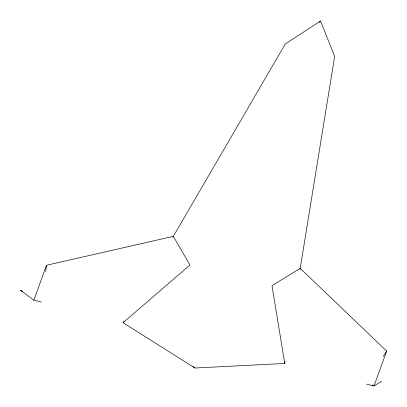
<?xml version="1.0" encoding="UTF-8"?>
<svg xmlns="http://www.w3.org/2000/svg" width="407" height="407" viewBox="0 0 407 407"><rect width="100%" height="100%" fill="white"/><g stroke="black" fill="none" stroke-linecap="round" stroke-linejoin="round"><path stroke-width="0.61" d="M45.681 271.494L46.495 265.262L173.341 236.35L189.927 265.013L123.107 322.69L194.907 368.02L284.758 363.466L285.063 361.589M300.01 269.607L334.651 56.461L320.528 21.016L285.251 44.002L172.705 237.444M41.331 302.06L33.857 300.178L46.495 265.262M284.758 363.466L271.998 285.714L300.213 268.355L386.65 351.068L374.013 385.984L366.539 384.096M123.107 322.69L124.064 321.052M383.236 356.42L386.65 351.068M319.215 22.405L320.528 21.016M381.501 381.262L374.013 385.984L372.441 384.966M22.558 291.412L20.35 290.16L33.857 300.178M192.994 366.376L194.907 368.02"/></g></svg>
